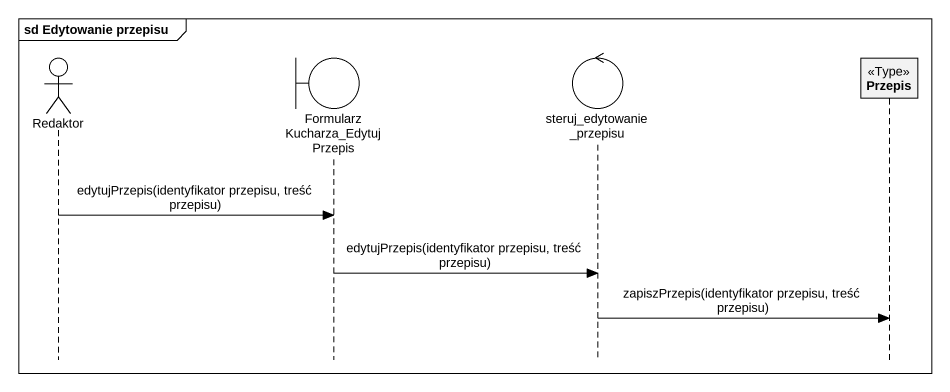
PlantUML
@startuml
mainframe sd Edytowanie przepisu
hide footbox
actor Redaktor
boundary "FormularzKucharza_EdytujPrzepis" as FormularzKucharza
control steruj_edytowanie_przepisu
participant Przepis <<Type>>

Redaktor -> FormularzKucharza : edytujPrzepis(identyfikator przepisu, treść przepisu)
FormularzKucharza -> steruj_edytowanie_przepisu : edytujPrzepis(identyfikator przepisu, treść przepisu)
steruj_edytowanie_przepisu -> Przepis : zapiszPrzepis(identyfikator przepisu, treść przepisu)
@enduml
